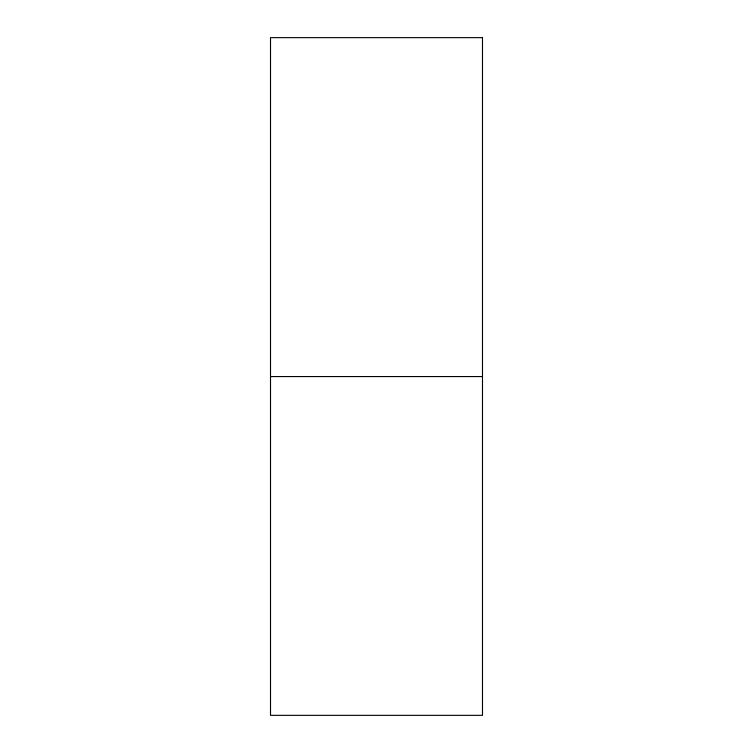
<?xml version="1.0" encoding="UTF-8"?>
<svg xmlns="http://www.w3.org/2000/svg" width="753" height="753" viewBox="0 0 753 753"><rect width="100%" height="100%" fill="white"/><g stroke="black" fill="none" stroke-linecap="round" stroke-linejoin="round"><path stroke-width="1.13" d="M270.515 376.566L482.485 376.566M482.485 37.65L270.515 37.65L270.515 715.35L482.485 715.35L482.485 37.65"/></g></svg>
